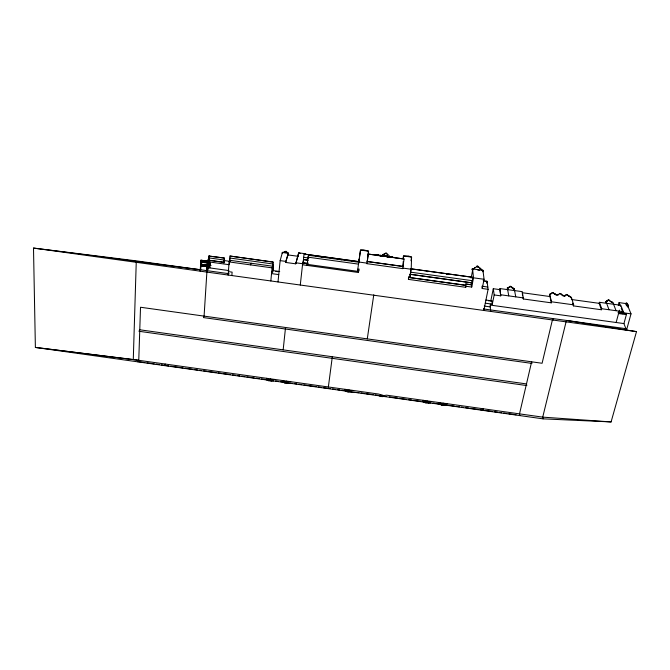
<?xml version="1.0" encoding="UTF-8"?>
<svg xmlns="http://www.w3.org/2000/svg" width="670" height="670" viewBox="0 0 670 670"><rect width="100%" height="100%" fill="white"/><g stroke="black" fill="none" stroke-linecap="round" stroke-linejoin="round"><path stroke-width="1" d="M307.773 262.179L307.086 265.395L308.024 257.171L358.475 264.122L358.752 262.23L308.51 255.303L308.2 258.05M209.032 256.074L208.931 260.32L224.165 262.422L224.375 258.059L209.032 256.074L224.375 258.059M209.09 255.94L208.998 260.186L207.449 262.632M471.487 284.758L465.759 283.971L465.759 287.304L408.432 279.39L408.901 276.509L409.998 276.66L411.213 269.24L411.573 257.096L408.466 256.024L403.499 255.99L403.064 258.712M566.418 320.436L636.5 331.608L611.09 421.924L542.725 417.134L386.557 395.166L383.86 395.585L378.458 394.027L133.28 359.547L136.253 261.903M409.998 276.66L410.074 274.097M137.953 361.867L138.757 360.318L139.737 330.854M139.77 329.782L526.486 383.918L526.779 385.568L138.958 331.273L139.77 329.782L140.524 307.254L542.097 363.266L552.373 320.067M408.432 279.39L408.507 277.347L465.575 285.227L465.759 287.304M229.768 260.429L229.986 256.041L272.941 261.978L272.64 266.208L229.827 260.295L229.123 261.928L228.135 275.035L228.839 273.377M404.077 259.005L368.291 254.081L404.077 259.005L402.938 266.509L367.235 261.585L367.361 260.605M307.203 264.357L357.487 271.3L360.51 250.078L363.4 249.826L368.567 251.183L366.967 263.678L402.838 268.628L403.24 261.426M403.373 258.637L403.499 255.99L411.573 257.096L410.978 260.731M207.449 267.648L207.918 267.899L207.507 267.556L208.035 266.886L207.482 266.911M273.109 269.424L273.352 265.345L272.698 264.265L273.427 265.119L272.774 272.129M207.357 261.091L200.883 260.195L200.171 271.166C202.248 264.097 198.32 264.315 207.692 266.258M207.65 262.33L200.967 261.409L200.933 260.647L207.625 261.568L200.933 260.647M207.156 265.303L200.933 264.449L200.967 261.409M201.034 265.337L200.933 264.449M208.981 263.076L206.645 267.992L206.385 272.028L209.568 265.286L209.727 262.816M206.871 268.017L207.315 261.183L209.534 256.577M207.583 261.124L204.082 316.114L203.437 317.58L531.938 363.408L531.62 361.8M200.958 260.873L207.65 261.794C209.007 265.06 191.536 259.131 207.248 262.715M207.742 262.69C211.201 270.228 190.908 261.082 207.172 265.529M201.084 265.772L207.742 266.702L201.059 265.555L207.717 266.476L207.667 265.504M207.784 267.598L209.065 265.429M209.576 258.545L208.219 261.819L228.914 264.675L229.617 263.042M208.177 266.928L208.63 266.091M207.868 264.725L209.274 263.863L209.342 261.777M209.224 263.57L210.162 263.938L210.045 261.878M209.894 267.941L210.162 263.938M272.598 266.342L272.941 261.978M308.024 260.245L303.477 259.617L303.661 257.33L308.82 258.042M391.791 256.978L392.277 257.38M382.352 396.246L382.411 395.375L382.193 396.732M392.302 257.129L391.598 256.836L391.565 257.28M391.766 257.121L391.741 257.456M208.378 265.915L207.842 266.333M231.853 275.554L232.113 272.137L228.395 271.618M390.133 257.087L389.974 256.451L389.94 257.062M389.069 256.903L389.203 255.655L386.046 253.017L382.503 254.734L382.294 256.007M389.764 257.113L389.287 256.384L389.772 257.18M388.625 256.87L388.441 256.945M387.972 256.786L387.436 256.476M387.469 256.133L387.955 256.928L387.436 256.61M388.6 257.012C386.975 256.794 389.756 255.865 388.742 257.046M386.171 256.501C388.742 256.778 384.907 255.546 387.185 256.25M387.218 256.459L386.154 256.652L387.218 256.551M384.622 256.325L383.893 256.275M385.284 256.417L385.149 255.764L385.091 256.392M383.902 256.2C384.873 256.317 384.228 255.337 384.815 256.35M384.622 256.283L384.036 256.007M383.5 256.208L383.056 255.923M207.918 267.899L208.303 267.179M382.729 255.848L382.126 255.68M383.701 256.2L382.922 255.647L383.349 256.292M270.831 280.956L272.087 267.866L273.268 264.34M381.498 255.873L381.942 256.108L381.414 255.965M381.975 255.722L381.322 255.421M382.143 255.53L382.084 256.124M382.335 256.241L382.503 254.734M381.121 255.848L380.259 255.27L380.928 255.823M381.397 255.898L381.465 255.312L381.967 255.89M278.008 281.944L280.144 260.622L282.447 252.356L288.569 253.201L287.983 254.156M380.259 255.27L380.217 255.722M273.628 380.928L268.863 380.786L269.005 379.429L266.652 378.307M282.522 253.402L282.263 252.925M282.229 253.227L282.447 252.356M270.303 380.987L270.437 379.63M282.413 252.657L285.964 251.309L288.536 253.503M271.735 381.188L271.878 379.831L274.717 379.438M379.714 255.253C379.932 255.831 378.24 255.027 379.974 255.731M285.964 251.309L287.472 253.52M305.21 254.776L305.319 253.754L298.694 252.841L295.746 263.829L285.588 262.431L288.569 253.201M288.016 253.855L285.588 262.431M378.131 255.312L378.902 255.555L378.031 255.161L378.784 254.927L377.771 255.228L378.935 255.505M283.167 349.857L285.428 328.493M295.746 263.829L298.694 252.841L300.487 253.478M298.267 256.736L298.477 254.818M284.859 383.031L285.001 381.674L282.631 380.552L282.489 381.908L284.859 383.031L292.597 383.332M286.291 383.24L286.442 381.883M300.277 285.035L302.639 263.729L303.745 259.6M208.697 260.387L208.99 257.925L224.249 260.027L223.881 263.076L224.232 262.288M229.492 261.074L229.86 258.025L272.765 263.955L272.38 267.003M341.692 259.625L341.633 259.818M328.359 386.984L332.32 356.741M348.819 391.531L349.036 389.89M303.636 257.414L304.105 254.056L358.844 261.602L359.128 259.491M308.049 260.153L303.502 259.524L303.033 262.883L307.58 263.511M308.208 263.503L303.049 262.791L302.522 264.767L358.433 272.489L358.827 269.6L357.738 269.449M358.701 270.563L358.944 268.838M358.994 392.67L347.295 391.816L347.487 390.468L345.025 389.329M367.922 255.731L368.567 251.183L360.51 250.078L358.944 261.183M348.743 392.025L348.936 390.669M366.967 263.678L367.043 263.151L358.768 262.012M367.235 261.585L368.291 254.081M410.827 269.6L410.476 272.154L472.367 280.688L472.827 277.313L410.945 268.779M358.433 272.489L358.718 270.479M357.487 271.3L357.797 269.173M367.277 338.878L373.776 294.8M380.409 255.747L380.459 255.303L380.928 255.655M382.922 255.647L383.709 256.041M383.491 256.325L383.525 255.823L382.905 255.873M386.046 253.017L387.562 254.751M386.833 256.375L386.222 256.141L387.201 256.108M387.662 256.158L387.98 256.551L387.453 256.325M388.767 256.736L388.165 256.367M388.952 256.92L388.96 256.761M389.479 256.409L389.789 257.037L389.27 256.895M392.478 257.406L392.478 257.263M386.339 396.514L380.753 396.523L380.97 395.174M402.838 268.628L402.921 268.101L411.213 269.24M207.851 265.948L208.831 265.085L208.873 264.575L208.186 264.6M430.04 402.93L425.383 402.804L425.626 401.456L423.055 400.3M426.832 403.005L427.075 401.657M209.325 265.203L209.609 264.684L209.358 265.211M428.272 403.214L428.524 401.866L431.17 401.439M454.218 406.062L446.999 405.048L441.48 405.065L441.739 403.725L439.143 402.561M442.929 405.275L443.188 403.926M444.378 405.476L444.637 404.127L447.258 403.709M471.111 278.1L472.61 270.37L472.25 268.871L483.279 270.395L482.995 271.802M472.25 270.035L472.25 268.871M472.593 270.194L472.333 269.625M474.594 267.472L474.578 268.511L474.594 267.472L475.532 267.598L477.074 266.116L477.827 266.216L482.559 270.295M465.96 286.266L471.714 287.062L473.506 277.824L472.668 269.776M476.806 266.392L476.73 266.802L477.099 266.333M477.023 266.744L477.074 266.116M478.187 266.585L478.154 267.439L477.827 266.216M480.692 268.31L479.687 268.595M482.969 271.618L483.371 271.141M483.288 271.559L483.279 270.395M483.606 308.644L483.815 310.461L488.103 289.323L482.232 288.51L484.075 279.281L483.053 271.208M486.671 283.15L487.048 281.291L483.196 280.755M490.783 300.956L493.296 288.72L499.77 289.608L500.75 295.847L494.192 294.942L493.296 288.72M490.783 311.424L490.189 306.885L490.775 304.038M485.298 303.175L492.291 304.147L494.192 294.942M499.77 289.608L499.988 288.577L522.307 291.659L523.345 298.971L551.276 302.832L551.519 301.793L549.584 294.289L553.026 292.514L552.524 292.857M500.75 295.847L499.988 288.577M507.659 289.641L507.357 287.874L508.404 287.966M507.835 287.891L510.188 286.542L508.346 287.639M507.291 288.184L507.969 287.958M510.138 286.308L512.927 288.569L512.935 287.924L510.8 286.392L510.138 286.308L510.121 286.852M512.935 287.924L514.192 289.13L514.594 290.596M513.681 289.063L513.672 288.351M514.192 289.13L513.748 288.753M322.069 257.121C322.731 256.66 320.712 256.384 321.064 256.987M531.394 362.805L519.518 413.867L519.786 415.584M549.584 294.289L551.276 302.832M550.514 294.063L550.422 293.736M552.574 292.455L550.355 294.038M550.916 294.122L550.891 293.427M554.986 293.979L555.254 294.331L553.026 292.514M555.33 294.616L555.33 294.021M555.405 294.314L556.77 295.093M555.974 294.984L555.974 294.39M557.557 294.607C557.566 296.266 560.455 290.839 561.946 295.194L563.143 295.956L563.127 295.311L560.095 293.569M558.386 294.448L557.934 294.976L556.05 294.674M557.934 294.976L557.934 294.381M559.634 293.502L559.592 293.359M560.028 293.879L560.053 293.418M286.241 382.729L286.626 381.113M564.534 295.872L565.061 295.621L563.88 296.056M564.617 296.157L564.609 295.562M564.994 295.931L564.986 295.336L567.155 294.473M564.91 295.646L565.438 295.403M565.363 295.704L566.586 294.398M391.322 257.272L390.359 256.886L391.372 257.087M569.048 295.889L569.525 296.592L567.197 294.616M569.601 296.291L571.309 297.564L571.502 299.507L599.148 303.326L601.426 309.758L573.411 305.889L572.59 303.158M570.095 297.045L570.053 296.349M570.966 297.514L570.396 296.768M566.167 321.441L542.725 417.134L543.06 418.851L611.09 421.924M573.411 305.889L573.662 304.85L571.384 297.254M599.148 303.326L599.416 302.304L620.788 305.252L623.351 311.717L623.067 312.748L631.023 313.853L626.5 330.226L623.929 323.577L626.383 314.624L626.014 313.711L618.72 312.354M308.024 257.171L308.51 255.303M601.426 309.758L601.694 308.728L599.416 302.304M606.618 303.301C604.658 301.768 606.911 301.785 606.861 300.914L607.204 300.956C608.033 299.013 609.34 300.805 608.996 299.942M607.204 300.956L605.873 301.785M606.484 301.868L606.425 301.173M606.861 300.914L606.911 301.559M608.427 300.093L608.335 299.85M612.288 302.664L609.089 300.185M611.45 302.162L611.4 301.508M612.129 302.254L611.526 301.852M612.799 302.74L612.212 301.944M618.301 305.495L619.072 302.614L625.654 303.527L626.693 303.033L628.276 305.662L627.916 306.96L628.276 305.662L626.693 303.033M270.211 380.468L270.647 378.868M616.132 322.496L619.465 310.151M304.105 254.056L358.827 261.694M409.99 274.315L471.781 282.841L472.367 280.688L471.496 284.851L465.767 284.063L465.583 285.32L408.499 277.439M622.798 313.761L622.916 313.309M279.708 271.526L272.548 270.538L271.543 273.595L278.745 274.599M209.182 265.362L208.579 266.082M390.535 257.062L391.121 257.037M250.597 264.893L251.225 263.251M229.986 256.041L272.899 262.112M164.468 365.594L165.205 364.036M208.864 264.734L207.884 264.977M207.583 265.144L200.908 264.223L207.6 265.37M207.667 261.677L209.442 257.984M207.675 262.556L200.992 261.635L207.223 262.498M207.608 261.35L200.908 260.421M207.784 261.25L209.551 257.565M201.025 264.801L207.692 265.722M200.883 260.195L208.253 261.308M382.98 256.116L383.508 256.082M207.03 270.663L208.219 268.829M378.701 255.655C376.984 255.035 379.555 254.6 378.048 255.421M492.291 304.147L491.847 300.863L488.397 300.78M207.976 265.044L208.873 264.834M208.035 265.253L208.831 265.085M474.661 268.101L473.02 269.407L472.174 269.29M390.627 256.945L391.171 256.928M382.444 255.144L385.091 253.863M283.201 252.766L285.939 251.61L287.866 253.411M382.31 255.772L382.738 255.764M380.426 255.496L381.13 255.664M353.115 390.468L347.487 390.468M290.696 381.691L285.001 381.674M388.173 256.577L388.767 256.543M382.377 255.823L395.828 257.674M485.055 281.366L487.048 281.291L488.103 289.323M207.809 266.04L208.387 266.024M207.415 267.045L208.035 266.886M207.465 267.355L207.951 267.338M379.999 255.664L379.178 255.53L379.857 255.396M384.036 255.881L384.823 256.191M133.28 359.547L35.384 347.437L33.5 248.076L136.286 260.865L228.797 273.678M138.757 360.318L35.384 347.437L543.06 418.851M200.833 269.801L33.5 248.076L636.5 331.608M476.998 266.526L477.777 266.853M390.191 256.56L389.27 256.577M389.446 256.685L390.166 256.71M381.439 255.689L375.686 254.902L377.344 255.63M477.752 270.06L479.645 270.32M482.475 270.705L483.196 270.806M367.252 261.451L402.946 266.367M410.936 268.871L472.827 277.313M473.506 277.824L484.075 279.281M426.932 271.576L427.51 271.66M446.647 274.298L447.233 274.382C446.614 273.737 448.691 274.022 448.272 274.524M287.572 254.876L297.899 256.258M608.251 300.152L608.921 300.244M559.517 293.661L559.986 293.728M566.51 294.708L567.08 294.783M409.998 274.223L471.781 282.841M563.219 295.646L564.693 295.847M481.956 286.224L487.802 287.028M522.081 292.69L549.651 296.492M280.144 260.622L285.696 261.384M295.855 262.791L302.639 263.729M283.226 252.464L285.504 252.783M500.967 294.808L523.58 297.932M551.519 301.793L573.662 304.85M601.694 308.728L623.351 311.717M623.594 313.024L626.383 314.624L618.552 313.543L618.201 312.63L626.014 313.711M272.858 265.044L273.427 265.119M224.157 260.555L230.321 261.409M229.123 261.928L272.087 267.866M210.011 260.328L223.21 262.154M485.884 300.043L491.847 300.863M275.831 271.375L277.874 271.66M209.568 265.286L211.042 265.496M489.946 305.034L623.929 323.577M208.412 267.732L228.956 270.579M484.268 306.064L490.189 306.885M206.645 267.992L207.097 268.05L209.4 262.891M483.489 308.954L625.906 328.677M269.005 379.429L271.878 379.831M425.626 401.456L428.524 401.866M441.739 403.725L444.637 404.127M138.715 361.683L144.896 362.554M146.956 362.847L154.175 363.86M156.236 364.145L159.326 364.581M161.386 364.874L163.447 365.167M165.507 365.452L168.606 365.887M170.666 366.18L183.036 367.922M185.096 368.207L192.307 369.22M194.367 369.513L197.466 369.949M199.526 370.242L201.586 370.527M203.647 370.82L206.737 371.255M208.797 371.54L216.016 372.562M218.077 372.847L221.167 373.282M223.227 373.575L230.447 374.589M232.507 374.882L235.597 375.309M237.657 375.602L239.718 375.895M241.786 376.18L244.877 376.615M246.937 376.909L254.148 377.922M256.216 378.215L259.307 378.651M261.367 378.935L268.536 379.949M275.563 380.937L278.527 381.356M280.512 381.632L285.512 382.335M294.641 383.617L296.693 383.91M298.745 384.195L301.818 384.63M303.862 384.915L306.935 385.351M308.987 385.635L316.156 386.649M318.208 386.933L321.282 387.369M323.325 387.654L330.494 388.659M332.546 388.952L335.62 389.379M337.672 389.672L339.715 389.957M341.767 390.25L344.841 390.677M361.021 392.955L364.061 393.382M366.088 393.667L373.182 394.663M375.208 394.948L378.248 395.375M389.379 396.942L397.486 398.081M399.504 398.365L406.598 399.37M408.625 399.655L411.665 400.082M413.692 400.367L420.785 401.364M424.839 401.933L422.812 401.648L425.383 402.804M428.892 402.503L430.919 402.787M432.912 403.064L434.905 403.348M436.899 403.625L440.919 404.194M456.287 406.355L459.377 406.791M461.446 407.084L463.506 407.368M465.566 407.661L468.665 408.097M470.725 408.39L477.944 409.404M480.013 409.697L483.104 410.132M485.164 410.417L492.391 411.43M494.452 411.723L497.542 412.159M499.611 412.452L501.671 412.737M503.731 413.03L506.83 413.465M508.89 413.759L516.118 414.772M387.159 256.342L386.707 256.35M386.783 256.283L387.185 256.2M438.883 403.909L441.48 405.065M386.171 256.551L387.009 256.459M379.078 395.761L380.753 396.523M345.661 391.062L347.295 391.816M266.518 379.664L268.863 380.786M609.667 300.914L610.981 301.768M567.741 295.353L568.972 296.199M553.621 293.376L554.911 294.281M480.683 269.348L481.881 270.253M618.201 312.63L618.686 313.066M631.023 313.853L627.798 305.956L626.567 305.788L625.654 303.527M625.897 303.2L626.827 305.461L628.393 306.358L627.346 303.401M619.072 302.614L620.512 306.274M621.241 308.125L623.067 312.748M612.882 302.43L616.04 310.704M605.948 301.475L608.996 309.733M552.742 318.543L553.119 320.059M522.265 293.586L522.625 295.378M522.985 297.178L523.345 298.971M514.259 288.829L515.758 296.852M507.902 287.581L507.902 288.267M507.357 287.874L508.739 295.889M482.048 286.986L482.232 288.51M471.295 282.857L471.714 287.062M483.104 408.742L483.263 410.442M443.163 403.131L443.213 404.806M427.075 400.869L427.083 402.536M388.039 256.769L388.759 256.811L388.097 256.761M207.717 265.948L201.008 265.111L207.717 265.948M207.675 262.02L200.941 261.183L207.675 262.02M626.827 305.461L627.999 306.458L627.622 305.294L626.827 305.461"/></g></svg>
